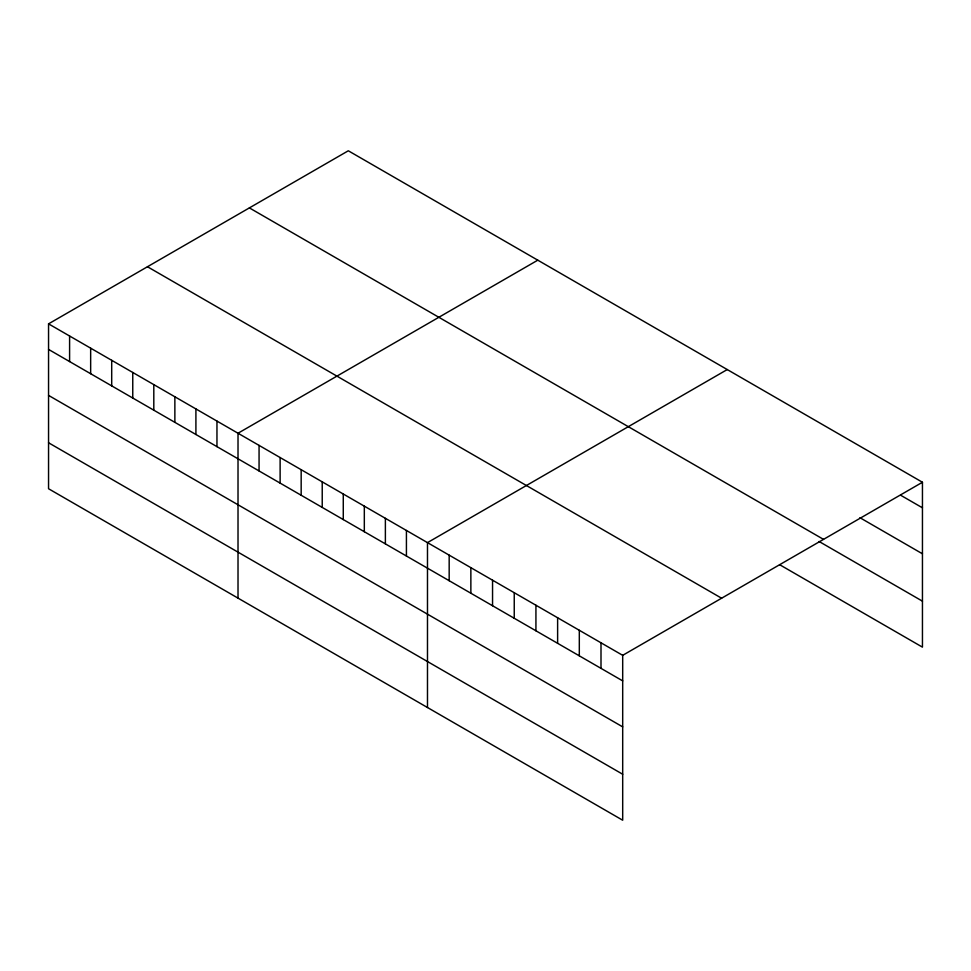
<?xml version="1.0" encoding="UTF-8"?>
<svg xmlns="http://www.w3.org/2000/svg" width="971" height="971" viewBox="0 0 971 971"><rect width="100%" height="100%" fill="white"/><g stroke="black" fill="none" stroke-linecap="round" stroke-linejoin="round"><path stroke-width="1.46" d="M48.55 323.853L622.69 655.328L622.69 820.216L48.55 488.741L48.55 323.853L348.31 150.784L922.45 482.259L922.45 647.147L779.555 564.649M537.776 260.179L238.016 433.236L238.016 598.124M727.243 369.563L427.483 542.631L427.483 707.507M622.69 655.328L922.45 482.259M900.76 495.295L922.45 507.809M859.93 517.701L922.45 553.798M249.389 207.903L823.529 539.378M819.111 541.502L922.45 601.17M147.471 266.746L721.611 598.221M48.55 349.414L622.69 680.877M48.55 395.391L622.69 726.866M48.55 442.764L622.69 774.239M601 642.802L601 668.364M579.311 630.288L579.311 655.838M557.621 617.762L557.621 643.312M535.931 605.236L535.931 630.798M514.242 592.723L514.242 618.272M492.552 580.197L492.552 605.746M470.862 567.671L470.862 593.22M449.172 555.145L449.172 580.707M406.424 530.469L406.424 556.031M385.378 518.32L385.378 543.869M364.319 506.17L364.319 531.72M343.273 494.008L343.273 519.57M322.226 481.859L322.226 507.408M301.168 469.709L301.168 495.259M280.121 457.547L280.121 483.097M259.063 445.398L259.063 470.947M216.958 421.086L216.958 446.636M195.911 408.937L195.911 434.486M174.865 396.775L174.865 422.336M153.806 384.625L153.806 410.175M132.76 372.476L132.76 398.025M111.701 360.314L111.701 385.875M90.655 348.164L90.655 373.714M69.596 336.015L69.596 361.564"/></g></svg>
